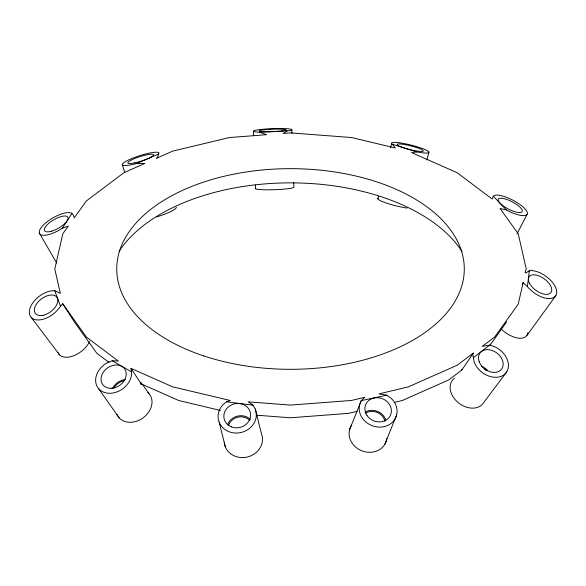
<?xml version="1.0" encoding="UTF-8"?>
<svg xmlns="http://www.w3.org/2000/svg" width="586" height="586" viewBox="0 0 586 586"><rect width="100%" height="100%" fill="white"/><g stroke="black" fill="none" stroke-linecap="round" stroke-linejoin="round"><path stroke-width="0.88" d="M390.554 147.797L391.646 143.394A19.243 2.725 14 0 1 418.25 147.115A19.243 2.725 14 0 1 420.909 152.609L416.646 151.899L411.65 152.572L457.205 172.753L492.152 199.05L493.28 196.207L494.87 195.306A19.243 5.86 27.4 0 1 524.792 208.623A19.243 5.86 27.4 0 1 510.824 212.198L506.399 210.008L500.048 208.44L518.214 233.763L526.25 268.989C522.705 278.313 529.129 267.956 532.923 270.732A19.243 10.167 36 0 1 556.7 293.117A19.243 10.167 36 0 1 530.601 289.924L523.144 282.584L518.214 304.207L494.665 337.038L482.241 346.385L489.537 345.132L494.145 346.524A19.243 14.328 36.9 0 1 504.18 374.652A19.243 14.328 36.9 0 1 474.177 361.928L472.792 354.647L473.327 353.087L457.205 365.225L408.383 386.848L378.944 393.895L386.738 395.14L390.818 397.997A19.243 16.979 21.8 0 1 383.962 426.674A19.243 16.979 21.8 0 1 359.599 404.736L361.225 400.692L364.858 397.257L351.527 400.45L290.517 405.087L248.171 401.864L253.027 405.124L255.276 409.057A19.243 17.294 -14.1 0 1 233.675 432.893A19.243 17.294 -14.1 0 1 222.717 404.955L226.379 401.806L230.349 400.509L172.65 386.848L131.044 368.418L131.586 371.854L131.293 376.117A19.243 15.177 -35.1 0 1 101.832 391.302A19.243 15.177 -35.1 0 1 107.729 362.514L112.256 360.756L118.291 361.057L86.369 337.038L62.702 303.724L57.78 309.73A19.243 11.295 -37.1 0 1 29.805 315.187A19.243 11.295 -37.1 0 1 50.682 290.927L54.725 290.627L60.358 293.432L54.784 268.989L62.819 233.763L68.335 226.064L62.394 228.159L58.161 230.701A19.243 6.871 -30.1 0 1 40.581 228.423A19.243 6.871 -30.1 0 1 69.829 212.674C72.496 212.821 73.946 215.589 74.173 217.933L86.369 200.939L123.829 172.753L144.845 163.443L136.75 163.479L132.304 164.549A19.243 3.333 -17.7 0 1 130.678 159.011A19.243 3.333 -17.7 0 1 158.996 153.019L157.546 157.092L156.462 158.293L172.65 151.122L229.507 137.527L266.586 134.707L259.847 132.238L256.602 132.011A19.243 1.787 -2.1 0 1 271.435 128.708A19.243 1.787 -2.1 0 1 289.85 130.634L259.847 132.238M220.453 410.471L178.664 400.48L141.959 384.218L141.277 384.606L141.285 383.054L140.508 382.812L131.044 368.418M527.422 286.451L529.326 270.725M377.831 198.844L378.49 196.207M426.916 159.934L428.893 152.016M349.49 429.948L361.247 400.641L386.811 395.169M384.892 444.188L396.656 414.866M517.05 233.77L527.019 214.571M522.243 284.129L523.144 282.584M62.394 228.159L71.961 213.392M394.466 402.37L402.37 400.48L448.7 379.955L461.761 370.125L473.327 353.087M489.574 345.784L506.597 322.051M526.99 335.353L555.784 295.696M506.707 371.89L483.597 402.728A19.243 14.328 36.9 0 1 458.032 402.472A19.243 14.328 36.9 0 1 454.377 378.256M287.045 131.154L283.009 133.462L290.517 132.89L351.527 137.527L395.389 148.016L391.646 143.394M473.261 357.76L489.625 345.139M136.75 163.479L158.616 154.03M357.05 411.313L348.414 413.379L290.517 417.781L256.221 415.174M226.379 401.806L253.064 405.168M392.664 144.346L416.646 151.899M112.256 360.756L131.572 371.905M109.062 362.441L96.785 353.204L75.052 322.915L62.702 303.724M493.324 196.164L506.399 210.008M31.424 317.663L59.626 354.933M142.391 384.248L148.932 393.558M98.712 388.774L119.126 417.811M39.299 233.023L56.717 263.07M141.285 383.054L141.959 384.218M140.508 382.812L141.138 384.409M54.637 290.612L60.461 306.017M122.32 164.703L124.796 172.438M255.276 409.057L261.429 433.596A19.243 17.294 -14.1 0 1 247.285 457.021A19.243 17.294 -14.1 0 1 224.292 442.349M219.164 422.213L225.31 446.752M461.673 369.488L461.761 370.125M141.153 383.376L141.277 384.606M291.821 129.66L291.953 133.3M293.725 182.539L293.886 187.102A19.243 1.787 -2.1 0 1 273.369 189.725A19.243 1.787 -2.1 0 1 255.848 188.209M253.438 131.242L253.599 135.806M255.364 185.044L255.496 188.692M89.526 341.689A19.243 11.295 -37.1 0 1 72.723 356.098A19.243 11.295 -37.1 0 1 58.007 352.464M147.797 392.437A19.243 15.177 -35.1 0 1 142.925 417.979A19.243 15.177 -35.1 0 1 117.024 414.448M113.852 388.078A12.269 9.676 -35.1 0 1 124.503 380.702M112.49 388.511A13.471 10.621 -35.1 0 1 125.397 379.574M176.283 207.188A19.243 3.333 -17.7 0 1 156.491 216.959M228.481 425.678A12.269 11.024 -14.1 0 1 237.799 417.159A12.269 11.024 -14.1 0 1 249.9 420.631M227.573 424.682A13.471 12.108 -14.1 0 1 250.281 419.327M386.855 438.321A19.243 16.979 21.8 0 1 362.617 451.117A19.243 16.979 21.8 0 1 351.146 425.839M365.239 413.423A12.269 10.826 21.8 0 1 384.951 421.356M365.862 411.709A13.471 11.888 21.8 0 1 385.691 419.686M407.094 208.059A19.243 2.725 14 0 1 386.335 203.049A19.243 2.725 14 0 1 378.065 198.171M484.175 368.726A12.269 9.134 36.9 0 1 486.629 370.784M481.597 366.294A13.471 10.028 36.9 0 1 487.347 370.227M527.905 332.775A19.243 10.167 36 0 1 501.806 329.581M119.002 251.482A183.184 105.758 0 0 1 290.517 182.869A183.184 105.758 0 0 1 462.024 251.482M42.873 315.334A13.471 7.904 -37.1 0 0 57.487 298.347A13.471 7.904 -37.1 0 0 37.907 302.171A13.471 7.904 -37.1 0 0 42.873 315.334M51.473 231.221A13.471 4.813 -30.1 0 0 68.013 217.574A13.471 4.813 -30.1 0 0 49.085 223.01A13.471 4.813 -30.1 0 0 51.473 231.221M111.237 388.284A13.471 10.621 -35.1 0 0 125.529 370.506A13.471 10.621 -35.1 0 0 104.096 371.143A13.471 10.621 -35.1 0 0 111.237 388.284M134.809 162.842A13.471 2.329 -17.7 0 0 153.495 154.777A13.471 2.329 -17.7 0 0 133.674 158.967A13.471 2.329 -17.7 0 0 134.809 162.842M231.419 426.872A13.471 12.108 -14.1 0 0 250.581 414.104A13.471 12.108 -14.1 0 0 229.675 405.922A13.471 12.108 -14.1 0 0 231.419 426.872M263.715 131.704A13.471 1.253 -2.1 0 0 285.822 130.231A13.471 1.253 -2.1 0 0 268.344 129.418A13.471 1.253 -2.1 0 0 263.715 131.704M366.997 415.489A13.471 11.888 21.8 0 0 389.939 416.228A13.471 11.888 21.8 0 0 377.443 397.689A13.471 11.888 21.8 0 0 366.997 415.489M401.813 147.145A13.471 1.905 14 0 0 423.136 151.195A13.471 1.905 14 0 0 405.856 144.779A13.471 1.905 14 0 0 401.813 147.145M479.172 361.657A13.471 10.028 36.9 0 0 500.173 370.572A13.471 10.028 36.9 0 0 493.148 350.875A13.471 10.028 36.9 0 0 479.172 361.657M501.938 204.946A13.471 4.102 27.4 0 0 521.965 211.81A13.471 4.102 27.4 0 0 506.582 199.372A13.471 4.102 27.4 0 0 501.938 204.946M529.524 283.302A13.471 7.12 36 0 0 549.683 293.637A13.471 7.12 36 0 0 541.017 276.834A13.471 7.12 36 0 0 529.524 283.302M203.628 355.87A173.771 100.323 0 0 0 464.288 268.989A173.771 100.323 0 0 0 203.628 182.1A173.771 100.323 0 0 0 203.628 355.87"/></g></svg>
